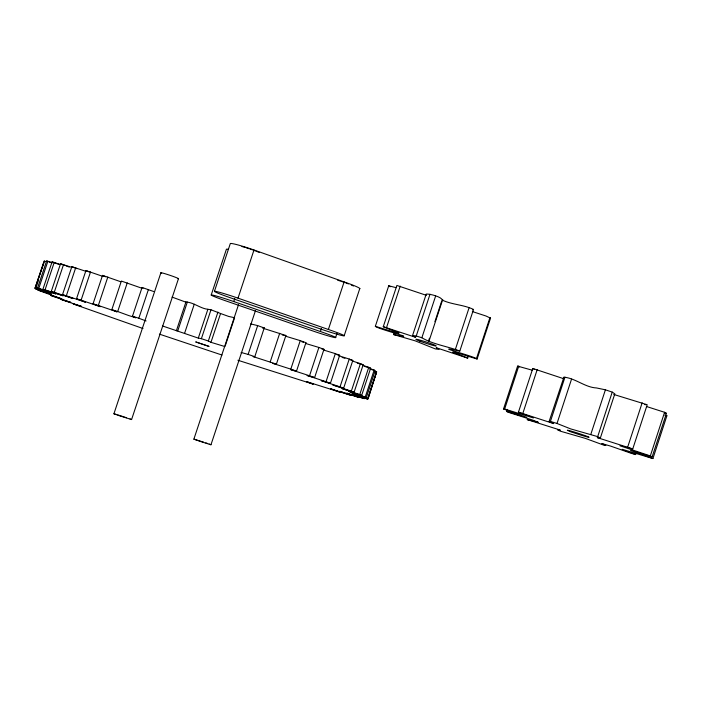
<?xml version="1.0" encoding="UTF-8"?>
<svg xmlns="http://www.w3.org/2000/svg" width="702" height="702" viewBox="0 0 702 702"><rect width="100%" height="100%" fill="white"/><g stroke="black" fill="none" stroke-linecap="round" stroke-linejoin="round"><path stroke-width="1.05" d="M238.496 304.747L193.875 439.145L201.237 441.725L210.96 444.778L255.537 310.424M426.333 295.314L396.884 285.46L383.266 326.702L415.593 337.311L412.53 335.574L426.219 294.077C429.949 293.664 442.207 297.148 442.216 300.105C452.202 304.773 463.557 304.633 473.517 309.442L459.828 351.018C427.939 344.498 474.175 356.107 477.097 359.029L490.54 318.164L486.03 316.023L472.367 311.565M473.517 309.442L472.481 309.81M162.434 325.939L198.297 338.11L207.88 309.284L210.995 309.775L220.568 313.522L210.96 342.322L225.009 346.586M207.88 309.284C200.368 308.555 193.515 302.211 185.916 302.053L176.36 330.782M613.741 394.445L647.2 404.738L632.756 448.929L597.253 437.618L600.333 438.066L597.7 436.635L612.223 392.102L605.405 389.812L596.507 387.952C585.099 387.434 575.473 378.22 563.917 377.167L549.122 421.446L553.694 423.604L518.445 412.162L532.783 368.48L563.399 378.606M600.333 438.066L614.82 393.831L612.223 392.102M627.685 447.069L642.163 402.799M664.575 412.293L666.444 413.346L652.158 456.818L650.324 455.923L664.575 412.293L646.454 406.493M507.23 409.38L506.554 411.433L508.836 412.451L532.379 419.98L538.206 422.262L527.07 419.559L559.222 429.756L560.293 430.159L557.616 429.782L560.345 431.177L585.468 438.417L604.325 445.349L605.826 445.445L601.833 443.541L610.801 446.165L631.291 453.334L635.81 454.58L622.191 449.306L652.921 458.555L666.9 415.76L665.022 415.031M394.278 332.52L393.603 334.564L415.268 340.874L435.345 348.929L439.031 349.394L436.188 347.78L437.214 348.034L467.681 358.117L468.366 356.063M476.5 358.468L489.978 317.488M506.554 411.433L526.807 417.418L503.527 408.985L517.602 366.128L532.265 370.2M503.527 408.985L504.641 409.047L518.769 366.049M522.841 413.346L537.223 369.542M549.122 421.446L550.421 421.428L564.978 377.141M597.7 436.635L570.735 428.922L557.011 423.464L571.56 379.098M590.821 434.336L605.405 389.812M320.428 331.546L233.757 301.553A19.331 0.956 18.5 0 0 211.662 294.945A19.331 0.956 18.5 0 0 225.351 300.71L314.935 331.677A19.059 0.93 18.3 0 0 335.538 337.662A19.059 0.93 18.3 0 0 320.428 331.546L321.455 328.439M318.901 347.446L323.964 349.333L314.619 377.579L309.538 375.763L318.901 347.446L305.8 343.532M328.378 329.484L238.004 298.148A20.165 1.044 18.5 0 0 214.917 291.277A20.165 1.044 18.5 0 0 229.159 297.341L322.499 329.659A19.875 1.018 18.3 0 0 344.059 335.889A19.875 1.018 18.3 0 0 328.378 329.484L344.112 281.923L253.992 249.991A20.156 1.527 18.5 0 0 230.265 243.699L214.417 291.4M335.661 337.451L337.021 333.345M335.328 353.624L339.671 355.291L330.405 383.31L326.035 381.704L335.328 353.624L323.49 350.008M344.199 335.67L359.801 288.504M349.236 359.047L352.799 360.477L343.629 388.232L340.031 386.872L349.236 359.047L338.329 355.616M360.416 363.627L363.162 364.803L354.08 392.278L351.316 391.19L360.416 363.627L352.667 361.126M393.603 334.564C423.596 340.672 377.773 329.01 375.333 326.325L388.732 285.775L396.06 287.662M368.752 367.313L370.638 368.217L361.662 395.401L359.74 394.585L368.752 367.313L362.969 365.409M386.565 327.483L400.219 286.135M374.157 370.051L375.193 370.674L366.312 397.569L365.251 397.034L374.157 370.051L370.428 368.796M306.651 381.651L340.101 392.19L330.572 388.768L347.718 394.366L350.552 395.156L339.715 391.321L356.59 396.77L358.74 397.314L346.727 393.138L363.048 398.332L364.461 398.631L351.386 394.129L367.532 399.043L376.254 372.648L375.605 372.709M376.641 371.832L368.041 398.771L376.641 371.832L374.921 371.235M412.53 335.574L416.242 335.986L430.019 294.235M459.828 351.018C446.586 346.095 432.958 344.34 421.858 337.767L435.635 295.998M428.439 341.339L429.457 338.232M434.915 321.692L441.725 301.018M429.054 340.979L442.743 299.464M455.396 349.333L469.103 307.695M160.898 272.727L113.917 413.785L118.963 415.602L131.581 419.559L178.457 278.712M177.746 330.879L187.364 301.974M184.644 333.143L194.261 304.238M211.188 295.059L226.386 249.333A19.314 1.404 18.5 0 1 228.554 249.315M198.324 338.031L201.386 338.689L210.995 309.775M210.96 342.322L208.336 340.997L217.936 312.092M233.757 301.553L234.784 298.473M238.004 298.148L253.992 249.991M225.351 345.551L234.6 317.708L228.755 316.462L220.568 313.522M241.119 352.483L248.113 354.405L257.66 325.605L264.321 328.001L262.627 328.036M263.303 328.334L285.898 335.495L276.404 364.119L253.106 356.59L254.791 356.739L264.25 327.887M270.2 361.969L279.694 333.301M276.404 364.119L272.701 363.346L290.803 369.138L300.245 340.628L305.932 342.69L296.507 371.139L290.795 369.682L309.538 375.763M43.743 262.829L35.17 288.469L49.552 293.155L35.1 288.004L44.086 261.135L46.288 261.565M35.1 288.004L44.516 260.995M143.006 328.527L77.08 305.326L73.113 303.878L81.599 306.423L64.242 300.596L60.855 299.324L70.832 302.378L53.457 296.49L50.719 295.428L62.004 298.955L38.952 290.523L37.689 289.926L51.202 294.27L35.618 288.803L38.347 280.625M35.504 287.952L51.386 293.006L37.513 288.171L46.595 261.004L52.711 262.759M37.513 288.171L38.777 288.408L47.894 261.162M38.777 288.408L55.897 293.936L42.892 289.338L52.08 261.881L61.135 264.663M42.892 289.338L45.042 289.873L54.247 262.337M45.042 289.873L63.189 295.796L51.255 291.514L60.521 263.776L71.385 267.225M51.255 291.514L54.256 292.339L63.549 264.531M54.256 292.339L73.105 298.561L62.504 294.682L71.85 266.69L85.802 271.288M62.504 294.682L66.33 295.796L75.702 267.725M66.33 295.796L85.521 302.202L76.5 298.806L85.934 270.577L102.975 276.421M76.5 298.806L81.099 300.193L90.549 271.893M81.099 300.193L100.254 306.669L93.041 303.834L102.527 275.395L120.718 281.73M93.041 303.834L98.324 305.467L107.836 276.974M98.324 305.467L117.146 311.89L111.82 309.679L121.358 281.063L141.681 288.153M153.668 291.514L142.058 287.469L132.485 316.216L135.758 317.778L128.668 315.531L117.699 311.53L127.255 282.862M146.095 320.963L138.838 318.252L148.429 289.461M193.875 439.145L203.615 442.155M285.898 335.495L284.591 335.442M113.917 413.785L116.005 414.338M666.9 415.76L665.127 415.637M632.739 448.929L619.954 445.779L650.324 455.923M644.515 404.527L645.98 404.721M550.421 421.428L557.011 423.464M305.458 342.62L305.932 342.69M250.614 323.876L257.66 325.605M323.964 349.333L321.437 348.745M301.974 341.892L303.527 342.251M282.239 334.951L283.511 335.249M490.005 318.041L490.54 318.164M666.444 413.346L664.592 412.89M339.671 355.291L337.021 354.607M314.619 377.579L307.064 375.473L326.035 381.704M375.333 326.325L396.305 332.739L399.105 333.038L383.266 326.702M477.097 359.029L455.738 352.492L452.685 352.106L467.681 358.117M352.799 360.477L349.631 359.599M652.158 456.818L630.519 450.403L652.921 458.555M330.405 383.31L321.218 380.624L340.031 386.872M342.137 357.423L344.919 358.257M363.162 364.803L357.283 363.101M343.629 388.232L332.871 385.003L351.316 391.19M300.245 340.628L285.574 336.197M369.164 367.778L370.638 368.217M364.198 366.277L368.164 367.471M354.08 392.278L342.076 388.592L359.74 394.585M504.641 409.047L533.415 417.936L518.48 412.171M361.662 395.401L348.666 391.33L365.251 397.034M370.068 369.094L373.596 370.182M111.82 309.679L117.699 311.53M366.312 397.569L352.588 393.199L367.83 398.517M416.242 335.986L421.858 337.767M368.041 398.771L353.562 394.287L367.532 399.043M117.717 414.864L124.324 417.006M132.485 316.216L138.838 318.252M237.89 360.249L313.25 384.169L306.634 381.669M221.999 355.045L159.398 334.126M201.386 338.689L208.336 340.997M125.053 417.251L126.518 417.743M248.113 354.405L254.712 356.651M205.774 442.874L207.704 443.532M290.803 369.138L296.507 371.139M49.07 261.899L51.711 262.846M46.595 261.004L48.184 261.583M58.468 264.242L52.08 261.881M209.284 444.085L210.969 444.735M66.295 265.97L69.244 267.05M130.019 418.954L131.581 419.559M390.207 286.767L388.732 285.775M65.4 265.628L60.521 263.776M519.594 366.892L517.602 366.128M76.878 268.655L71.85 266.69M89.268 271.955L85.934 270.577M172.043 297.086L186.293 302.316L185.916 302.053M105.704 276.807L102.527 275.395M534.503 369.384L532.783 368.48M143.041 288.171L142.058 287.469M35.17 288.469L35.618 288.803M564.092 377.922L563.583 377.36M161.618 273.227A9.31 0.483 18.6 0 1 169.472 275.14A9.31 0.483 18.6 0 1 177.904 278.659M344.112 281.923A19.867 1.492 18.3 0 1 359.591 288.838M337.671 280.212A14.9 1.114 18.3 0 1 340.444 281.098M341.374 281.397A14.9 1.114 18.3 0 1 345.051 282.66M345.928 282.976A14.9 1.114 18.3 0 1 348.438 283.906M351.316 285.047A14.9 1.114 18.3 0 1 353.483 286.012M241.918 246.507A15.119 1.15 18.5 0 1 245.358 247.525M246.27 247.806A15.119 1.15 18.5 0 1 249.087 248.719M250.026 249.035A15.119 1.15 18.5 0 1 251.913 249.675M252.834 250A15.119 1.15 18.5 0 1 255.502 250.974M256.344 251.29A15.119 1.15 18.5 0 1 259.363 252.483M195.849 341.971L208.898 346.358L195.849 341.971M571.059 431.809A11.364 0.465 18 0 0 588.873 437.32A11.364 0.465 18 0 0 574.964 432.239A11.364 0.465 18 0 0 571.059 431.809M419.805 341.119A10.741 0.649 18.2 0 0 436.153 346.016A10.741 0.649 18.2 0 0 422.148 340.716A10.741 0.649 18.2 0 0 419.805 341.119"/></g></svg>
